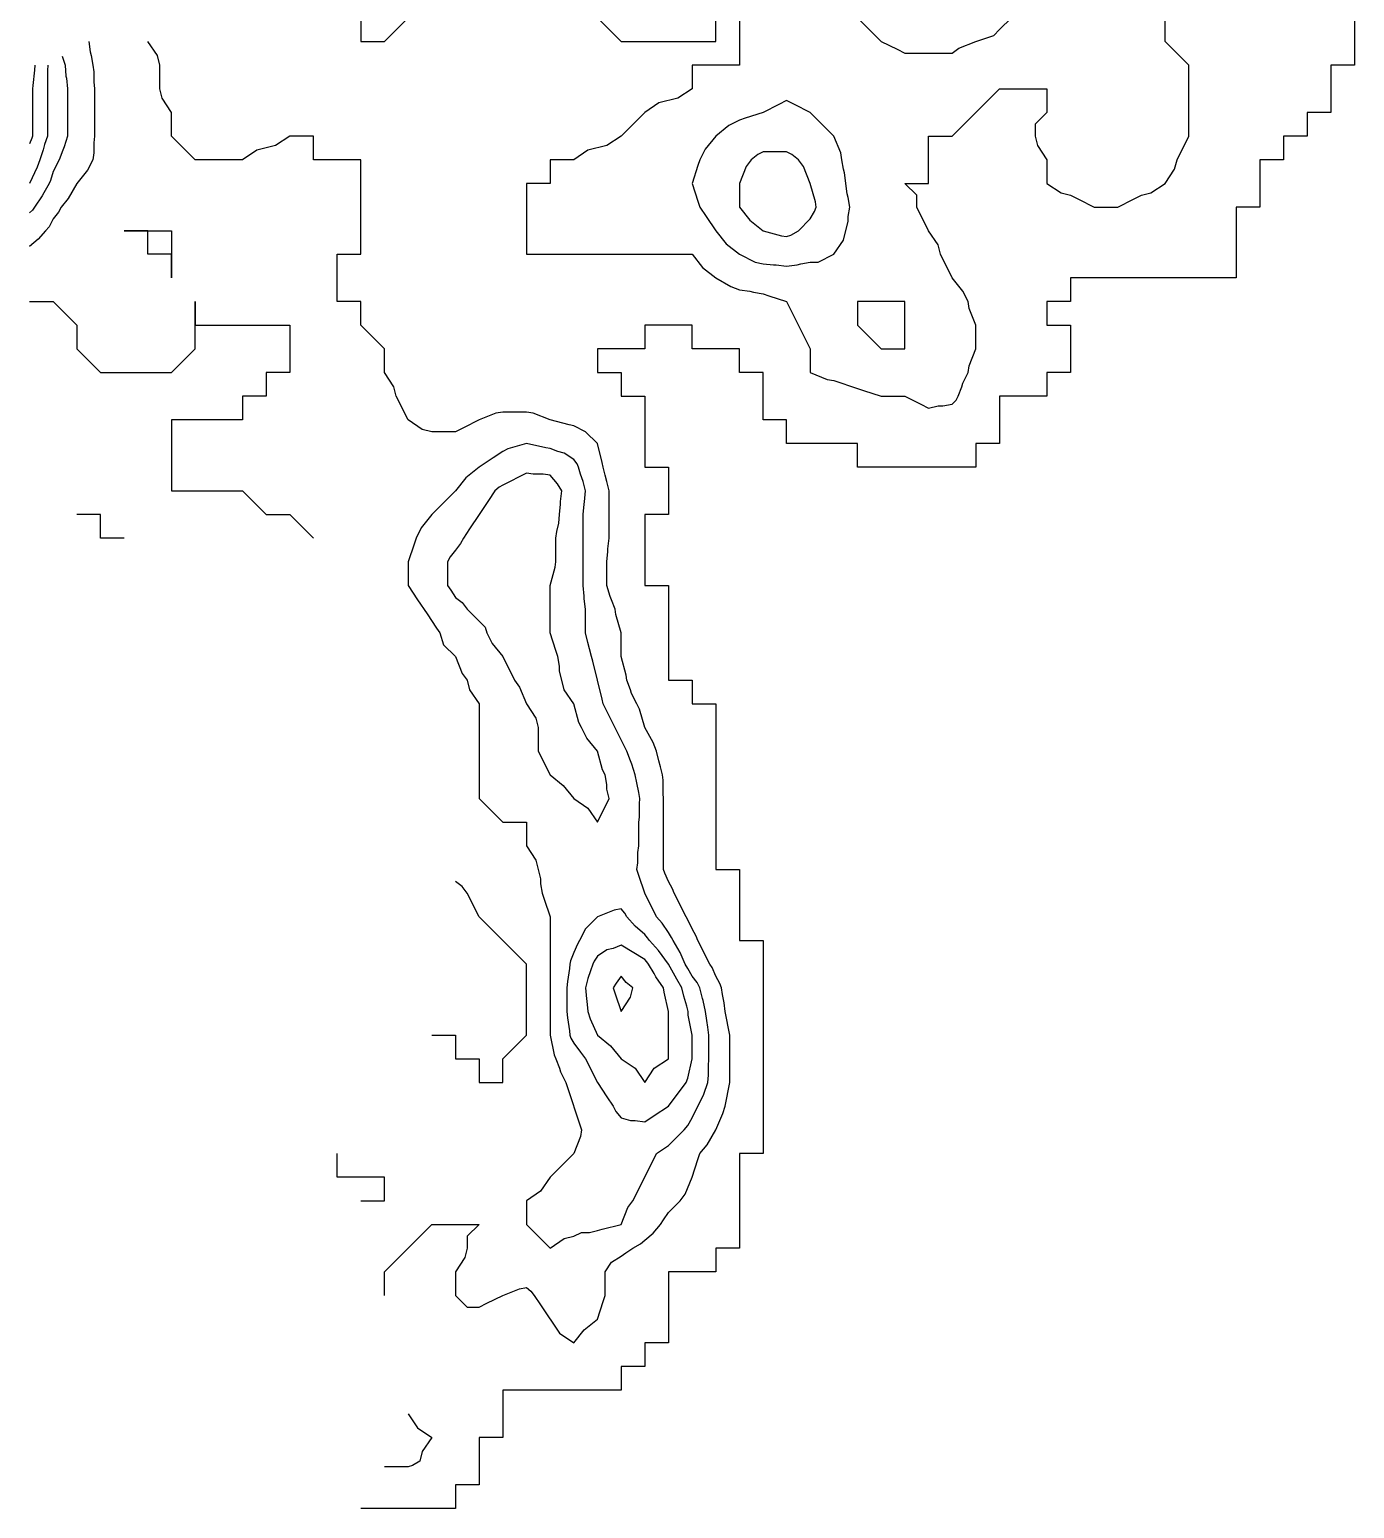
# Model space of a CAD drawing. Header units: inches. Extents: x 794995 to 811195, y 2485918 to 2508058.
# Drawn here: x 797185 to 798865, y 2485918 to 2487793 of the extents above; entities that cross this region are included whole.
import ezdxf

# ---------------------------------------------------------------- set-up
doc = ezdxf.new("R2010")
doc.units = ezdxf.units.IN
doc.header["$MEASUREMENT"] = 0
doc.layers.add('contour', color=7, linetype='Continuous')

msp = doc.modelspace()

# ---------------------------------------------------------------- linework, layer by layer
at = {"layer": 'contour'}
for points in [[(798865.2, 2487838.4), (798865.2, 2487748.4), (798835.2, 2487748.4), (798835.2, 2487688.4), (798805.2, 2487688.4), (798805.2, 2487658.4), (798775.2, 2487658.4), (798775.2, 2487628.4), (798745.2, 2487628.4), (798745.2, 2487568.4), (798715.2, 2487568.4), (798715.2, 2487478.4), (798685.2, 2487478.4), (798505.2, 2487478.4), (798505.2, 2487448.4), (798475.2, 2487448.4), (798475.2, 2487418.4), (798505.2, 2487418.4), (798505.2, 2487358.4), (798475.2, 2487358.4), (798475.2, 2487328.4), (798445.2, 2487328.4), (798415.2, 2487328.4), (798415.2, 2487268.4), (798385.2, 2487268.4), (798385.2, 2487238.4), (798355.2, 2487238.4), (798235.2, 2487238.4), (798235.2, 2487268.4), (798145.2, 2487268.4), (798145.2, 2487298.4), (798115.2, 2487298.4), (798115.2, 2487358.4), (798085.2, 2487358.4), (798085.2, 2487388.4), (798025.2, 2487388.4), (798025.2, 2487418.4), (797965.2, 2487418.4), (797965.2, 2487388.4), (797935.2, 2487388.4), (797905.2, 2487388.4), (797905.2, 2487358.4), (797935.2, 2487358.4), (797935.2, 2487328.4), (797965.2, 2487328.4), (797965.2, 2487238.4), (797995.2, 2487238.4), (797995.2, 2487178.4), (797965.2, 2487178.4), (797965.2, 2487088.4), (797995.2, 2487088.4), (797995.2, 2486968.4), (798025.2, 2486968.4), (798025.2, 2486938.4), (798055.2, 2486938.4), (798055.2, 2486728.4), (798085.2, 2486728.4), (798085.2, 2486638.4), (798115.2, 2486638.4), (798115.2, 2486368.4), (798085.2, 2486368.4), (798085.2, 2486248.4), (798055.2, 2486248.4), (798055.2, 2486218.4), (798025.2, 2486218.4), (797995.2, 2486218.4), (797995.2, 2486128.4), (797965.2, 2486128.4), (797965.2, 2486098.4), (797935.2, 2486098.4), (797935.2, 2486068.4), (797905.2, 2486068.4), (797785.2, 2486068.4), (797785.2, 2486008.4), (797755.2, 2486008.4), (797755.2, 2485948.4), (797725.2, 2485948.4), (797725.2, 2485918.4), (797695.2, 2485918.4), (797605.2, 2485918.4)], [(797605.2, 2487808.4), (797605.2, 2487778.4), (797635.2, 2487778.4), (797665.2, 2487808.4)], [(798085.2, 2487808.4), (798085.2, 2487748.4), (798025.2, 2487748.4), (798025.2, 2487718.4), (798007.2, 2487706.4), (797983.2, 2487700.4), (797965.2, 2487688.4), (797935.2, 2487658.4), (797917.2, 2487646.4), (797893.2, 2487640.4), (797875.2, 2487628.4), (797845.2, 2487628.4), (797845.2, 2487598.4), (797815.2, 2487598.4), (797815.2, 2487568.4), (797815.2, 2487508.4), (798025.2, 2487508.4), (798038.5, 2487491.7), (798055.2, 2487478.4), (798074.2, 2487467.5), (798085.2, 2487463.4), (798098.5, 2487461.7), (798103.2, 2487460.4), (798115.2, 2487458.4), (798122.7, 2487455.9), (798145.2, 2487448.4), (798175.2, 2487388.4), (798175.2, 2487358.4), (798196.6, 2487349.8), (798205.2, 2487348.4), (798235.2, 2487338.4), (798242.7, 2487335.9), (798265.2, 2487328.4), (798295.2, 2487328.4), (798315.2, 2487318.4), (798325.2, 2487313.4), (798337.2, 2487316.4), (798343.2, 2487316.4), (798355.2, 2487318.4), (798360.2, 2487323.4), (798362.7, 2487328.4), (798367.2, 2487340.4), (798368.5, 2487345), (798375.2, 2487358.4), (798376.6, 2487366.9), (798385.2, 2487388.4), (798385.2, 2487418.4), (798376.6, 2487439.8), (798375.2, 2487448.4), (798368.5, 2487461.7), (798355.2, 2487478.4), (798340.2, 2487508.4), (798337.2, 2487520.4), (798325.2, 2487538.4), (798310.2, 2487568.4), (798310.2, 2487583.4), (798295.2, 2487598.4), (798325.2, 2487598.4), (798325.2, 2487658.4), (798355.2, 2487658.4), (798385.2, 2487688.4), (798415.2, 2487718.4), (798475.2, 2487718.4), (798475.2, 2487688.4), (798460.2, 2487673.4), (798460.2, 2487658.4), (798463.2, 2487646.4), (798475.2, 2487628.4), (798475.2, 2487598.4), (798493.2, 2487586.4), (798505.2, 2487583.4), (798515.2, 2487578.4), (798535.2, 2487568.4), (798565.2, 2487568.4), (798585.2, 2487578.4), (798595.2, 2487583.4), (798607.2, 2487586.4), (798625.2, 2487598.4), (798637.2, 2487616.4), (798640.2, 2487628.4), (798655.2, 2487658.4), (798655.2, 2487748.4), (798625.2, 2487778.4), (798625.2, 2487808.4)], [(797905.2, 2487808.4), (797935.2, 2487778.4), (798025.2, 2487778.4), (798055.2, 2487778.4), (798055.2, 2487808.4)], [(798235.2, 2487808.4), (798265.2, 2487778.4), (798285.2, 2487768.4), (798295.2, 2487763.4), (798355.2, 2487763.4), (798363.7, 2487769.8), (798385.2, 2487778.4), (798407.7, 2487785.9), (798415.2, 2487793.4), (798430.2, 2487808.4)], [(797260.2, 2487778.4), (797261.8, 2487765), (797263.2, 2487760.4), (797265.2, 2487748.4), (797266.6, 2487739.8), (797266.6, 2487726.9), (797267.7, 2487718.4), (797267.7, 2487658.4), (797266.6, 2487649.8), (797266.6, 2487636.9), (797265.2, 2487628.4), (797258.5, 2487615), (797245.2, 2487598.4), (797234.2, 2487579.3), (797225.2, 2487568.4), (797221.8, 2487561.7), (797215.2, 2487553.4), (797210.2, 2487543.4), (797205.2, 2487538.4), (797196.1, 2487527.5), (797185.2, 2487518.4)], [(797635.2, 2486188.4), (797635.2, 2486218.4), (797665.2, 2486248.4), (797695.2, 2486278.4), (797755.2, 2486278.4), (797740.2, 2486263.4), (797740.2, 2486248.4), (797737.2, 2486236.4), (797725.2, 2486218.4), (797725.2, 2486188.4), (797740.2, 2486173.4), (797755.2, 2486173.4), (797765.2, 2486178.4), (797785.2, 2486188.4), (797806.6, 2486196.9), (797815.2, 2486198.4), (797820.6, 2486193.8), (797825.2, 2486188.4), (797833.2, 2486176.4), (797857.2, 2486140.4), (797875.2, 2486128.4), (797888.5, 2486145), (797905.2, 2486158.4), (797912.7, 2486180.9), (797915.2, 2486188.4), (797915.2, 2486218.4), (797923.2, 2486230.4), (797935.2, 2486238.4), (797941.2, 2486242.4), (797950.2, 2486248.4), (797959.7, 2486253.8), (797965.2, 2486258.4), (797976.1, 2486267.5), (797985.2, 2486278.4), (797989.2, 2486284.4), (797995.2, 2486293.4), (798010.2, 2486308.4), (798016.6, 2486316.9), (798025.2, 2486338.4), (798032.7, 2486360.9), (798035.2, 2486368.4), (798044.2, 2486379.3), (798055.2, 2486398.4), (798064.4, 2486419.1), (798067.2, 2486428.4), (798073.2, 2486458.4), (798073.2, 2486518.4), (798067.2, 2486548.4), (798066.1, 2486559.3), (798063.7, 2486569.8), (798062.7, 2486578.4), (798060.6, 2486583.8), (798055.2, 2486593.4), (798050.9, 2486604.1), (798047.7, 2486608.4), (798032.7, 2486638.4), (798030.6, 2486643.8), (798025.2, 2486653.4), (798020.5, 2486663.7), (798017.7, 2486668.4), (798002.7, 2486698.4), (798000.6, 2486703.8), (797995.2, 2486713.4), (797990.5, 2486723.7), (797989.2, 2486728.4), (797989.2, 2486818.4), (797988.5, 2486825), (797988.5, 2486841.7), (797987.7, 2486848.4), (797985.2, 2486858.4), (797983.2, 2486866.4), (797980.2, 2486878.4), (797976.1, 2486889.3), (797965.2, 2486908.4), (797958.5, 2486931.7), (797955.2, 2486938.4), (797948.5, 2486951.7), (797947.2, 2486956.4), (797942.7, 2486968.4), (797941.8, 2486975), (797935.2, 2486998.4), (797935.2, 2487028.4), (797928.5, 2487051.7), (797927.7, 2487058.4), (797923.2, 2487070.4), (797921.3, 2487074.5), (797917.2, 2487088.4), (797917.2, 2487118.4), (797918.5, 2487131.7), (797918.5, 2487135), (797920.2, 2487148.4), (797920.2, 2487208.4), (797917.2, 2487220.4), (797915.2, 2487228.4), (797912.7, 2487238.4), (797911.2, 2487244.4), (797905.2, 2487268.4), (797890.2, 2487283.4), (797875.2, 2487290.9), (797869.2, 2487292.4), (797845.2, 2487298.4), (797823.7, 2487306.9), (797815.2, 2487308.4), (797785.2, 2487308.4), (797776.6, 2487306.9), (797755.2, 2487298.4), (797735.2, 2487288.4), (797725.2, 2487283.4), (797695.2, 2487283.4), (797683.2, 2487286.4), (797665.2, 2487298.4), (797650.2, 2487328.4), (797647.2, 2487340.4), (797635.2, 2487358.4), (797635.2, 2487388.4), (797605.2, 2487418.4), (797605.2, 2487448.4), (797575.2, 2487448.4), (797575.2, 2487508.4), (797605.2, 2487508.4), (797605.2, 2487628.4), (797545.2, 2487628.4), (797545.2, 2487658.4), (797515.2, 2487658.4), (797497.2, 2487646.4), (797473.2, 2487640.4), (797455.2, 2487628.4), (797395.2, 2487628.4), (797365.2, 2487658.4), (797365.2, 2487688.4), (797353.2, 2487706.4), (797350.2, 2487718.4), (797350.2, 2487748.4), (797347.2, 2487760.4), (797335.2, 2487778.4)], [(797226.4, 2487759.6), (797230.2, 2487748.4), (797231.3, 2487734.5), (797231.8, 2487731.7), (797233.2, 2487718.4), (797233.2, 2487658.4), (797229, 2487644.5), (797227.2, 2487640.4), (797222.7, 2487628.4), (797215.2, 2487613.4), (797211.6, 2487601.9), (797210.2, 2487598.4), (797203.2, 2487586.4), (797201, 2487582.5), (797191.2, 2487568.4), (797188.9, 2487564.6), (797185.2, 2487560.9)], [(797191.8, 2487748.4), (797191.5, 2487742), (797189.2, 2487722.4), (797188.9, 2487718.4), (797188.9, 2487658.4), (797188, 2487655.5), (797185.2, 2487648.4)], [(797208.5, 2487748.4), (797208.1, 2487741.3), (797208.1, 2487725.4), (797207.7, 2487718.4), (797207.7, 2487658.4), (797204.2, 2487647.5), (797202.5, 2487641), (797198, 2487628.4), (797194.6, 2487618.9), (797185.2, 2487598.4)], [(797185.2, 2487448.4), (797215.2, 2487448.4), (797245.2, 2487418.4), (797245.2, 2487388.4), (797275.2, 2487358.4), (797365.2, 2487358.4), (797395.2, 2487388.4), (797395.2, 2487448.4), (797395.2, 2487418.4), (797515.2, 2487418.4), (797515.2, 2487358.4), (797485.2, 2487358.4), (797485.2, 2487328.4), (797455.2, 2487328.4), (797455.2, 2487298.4), (797365.2, 2487298.4), (797365.2, 2487268.4), (797365.2, 2487208.4), (797455.2, 2487208.4), (797485.2, 2487178.4), (797515.2, 2487178.4), (797545.2, 2487148.4)], [(797305.2, 2487148.4), (797275.2, 2487148.4), (797275.2, 2487178.4), (797245.2, 2487178.4)], [(797695.2, 2486518.4), (797725.2, 2486518.4), (797725.2, 2486488.4), (797755.2, 2486488.4), (797755.2, 2486458.4), (797785.2, 2486458.4), (797785.2, 2486488.4), (797815.2, 2486518.4), (797815.2, 2486608.4), (797755.2, 2486668.4), (797740.2, 2486698.4), (797733.7, 2486706.9), (797725.2, 2486713.4)], [(797605.2, 2486308.4), (797635.2, 2486308.4), (797635.2, 2486338.4), (797575.2, 2486338.4), (797575.2, 2486368.4)], [(797665.2, 2486038.4), (797677.2, 2486020.4), (797695.2, 2486008.4), (797683.2, 2485990.4), (797680.2, 2485978.4), (797670.6, 2485972.9), (797665.2, 2485970.9), (797635.2, 2485970.9)]]:
    msp.add_lwpolyline(points, dxfattribs=at)
for points in [[(798175.2, 2487498.4), (798185.2, 2487498.4), (798205.2, 2487508.4), (798217.2, 2487526.4), (798223.2, 2487550.4), (798223.2, 2487556.4), (798225.2, 2487568.4), (798223.2, 2487580.4), (798221.8, 2487585), (798218.5, 2487611.7), (798217.2, 2487616.4), (798215.2, 2487628.4), (798213.7, 2487636.9), (798205.2, 2487658.4), (798175.2, 2487688.4), (798155.2, 2487698.4), (798145.2, 2487703.4), (798135.2, 2487698.4), (798115.2, 2487688.4), (798092.7, 2487680.9), (798085.2, 2487678.4), (798071.8, 2487671.7), (798055.2, 2487658.4), (798041.8, 2487641.7), (798035.2, 2487628.4), (798032.7, 2487620.9), (798025.2, 2487598.4), (798032.7, 2487575.9), (798035.2, 2487568.4), (798043.2, 2487556.4), (798055.2, 2487538.4), (798068.5, 2487521.7), (798085.2, 2487508.4), (798105.2, 2487498.4), (798115.2, 2487496.4), (798128.5, 2487495), (798131.8, 2487495), (798145.2, 2487493.4), (798158.5, 2487495), (798163.2, 2487496.4)], [(798145.2, 2487530.9), (798150.6, 2487532.9), (798160.2, 2487538.4), (798175.2, 2487553.4), (798180.6, 2487562.9), (798182.7, 2487568.4), (798181.8, 2487575), (798175.2, 2487598.4), (798166.6, 2487619.8), (798160.2, 2487628.4), (798151.8, 2487635), (798145.2, 2487638.4), (798115.2, 2487638.4), (798108.5, 2487635), (798100.2, 2487628.4), (798093.7, 2487619.8), (798085.2, 2487598.4), (798085.2, 2487568.4), (798098.5, 2487551.7), (798115.2, 2487538.4), (798138.5, 2487531.7)], [(797365.2, 2487478.4), (797365.2, 2487508.4), (797335.2, 2487508.4), (797335.2, 2487538.4), (797305.2, 2487538.4), (797365.2, 2487538.4)], [(798265.2, 2487388.4), (798295.2, 2487388.4), (798295.2, 2487448.4), (798235.2, 2487448.4), (798235.2, 2487418.4)], [(797905.2, 2486270.9), (797911.2, 2486272.4), (797935.2, 2486278.4), (797943.7, 2486299.8), (797950.2, 2486308.4), (797965.2, 2486338.4), (797980.2, 2486368.4), (797989.2, 2486374.4), (797995.2, 2486378.4), (798005.2, 2486388.4), (798015.2, 2486398.4), (798019.7, 2486403.8), (798025.2, 2486413.4), (798040.2, 2486443.4), (798045.2, 2486458.4), (798045.9, 2486467.6), (798045.9, 2486479.1), (798046.6, 2486488.4), (798046.6, 2486518.4), (798045.2, 2486528.4), (798043.9, 2486537.1), (798042.3, 2486548.4), (798039.3, 2486562.5), (798038.5, 2486565), (798035.2, 2486578.4), (798031.8, 2486585), (798025.2, 2486593.4), (798019.7, 2486602.9), (798016.6, 2486608.4), (798010.2, 2486623.4), (798001.2, 2486638.4), (797999.2, 2486642.4), (797995.2, 2486648.4), (797987.2, 2486660.4), (797980.2, 2486668.4), (797965.2, 2486698.4), (797957.7, 2486720.9), (797955.2, 2486728.4), (797956.6, 2486736.9), (797956.6, 2486749.8), (797957.7, 2486758.4), (797957.7, 2486788.4), (797958.5, 2486795), (797958.5, 2486811.7), (797959.2, 2486818.4), (797957.7, 2486825.9), (797955.2, 2486838.4), (797953.2, 2486848.4), (797949, 2486862.2), (797947.2, 2486866.4), (797942.7, 2486878.4), (797912.7, 2486938.4), (797911.2, 2486944.4), (797899.2, 2486992.4), (797897.7, 2486998.4), (797895.2, 2487008.4), (797893.2, 2487016.4), (797890.2, 2487028.4), (797890.2, 2487058.4), (797888.5, 2487071.7), (797888.5, 2487075), (797887.2, 2487088.4), (797887.2, 2487178.4), (797888.5, 2487191.7), (797889, 2487194.5), (797890.2, 2487208.4), (797887.2, 2487220.4), (797883.7, 2487229.8), (797881.2, 2487238.4), (797879.4, 2487242.6), (797875.2, 2487248.4), (797863.2, 2487256.4), (797855.2, 2487258.4), (797845.2, 2487262.4), (797839.7, 2487262.9), (797815.2, 2487268.4), (797791.8, 2487261.7), (797785.2, 2487258.4), (797773.2, 2487250.4), (797755.2, 2487238.4), (797738.5, 2487225), (797725.2, 2487208.4), (797695.2, 2487178.4), (797681.8, 2487161.7), (797675.2, 2487148.4), (797672.7, 2487140.9), (797665.2, 2487118.4), (797665.2, 2487088.4), (797677.2, 2487070.4), (797689.2, 2487052.4), (797701.2, 2487034.4), (797705.2, 2487028.4), (797710.2, 2487013.4), (797725.2, 2486998.4), (797733.7, 2486976.9), (797740.2, 2486968.4), (797743.2, 2486956.4), (797755.2, 2486938.4), (797755.2, 2486818.4), (797785.2, 2486788.4), (797815.2, 2486788.4), (797815.2, 2486758.4), (797827.2, 2486740.4), (797833.2, 2486716.4), (797833.2, 2486710.4), (797835.2, 2486698.4), (797837.7, 2486690.9), (797845.2, 2486668.4), (797845.2, 2486518.4), (797850.2, 2486493.4), (797852.7, 2486488.4), (797857.2, 2486476.4), (797858.5, 2486471.7), (797865.2, 2486458.4), (797867.7, 2486450.9), (797882.7, 2486405.9), (797885.2, 2486398.4), (797883.7, 2486389.8), (797875.2, 2486368.4), (797845.2, 2486338.4), (797833.2, 2486320.4), (797815.2, 2486308.4), (797815.2, 2486278.4), (797845.2, 2486248.4), (797863.2, 2486260.4), (797875.2, 2486263.4), (797885.2, 2486268.4), (797895.2, 2486268.4)], [(797905.2, 2486788.4), (797920.2, 2486818.4), (797917.2, 2486830.4), (797917.2, 2486836.4), (797915.2, 2486848.4), (797911.8, 2486855), (797905.2, 2486878.4), (797891.8, 2486895), (797885.2, 2486908.4), (797881.8, 2486915), (797875.2, 2486938.4), (797863.2, 2486956.4), (797857.2, 2486980.4), (797857.2, 2486986.4), (797855.2, 2486998.4), (797852.7, 2487005.9), (797845.2, 2487028.4), (797845.2, 2487088.4), (797851.8, 2487111.7), (797852.7, 2487118.4), (797852.7, 2487148.4), (797853.7, 2487156.9), (797856.1, 2487167.5), (797857.2, 2487178.4), (797858.5, 2487191.7), (797858.5, 2487195), (797860.2, 2487208.4), (797854.4, 2487217.6), (797845.2, 2487228.4), (797836.6, 2487229.8), (797823.7, 2487229.8), (797815.2, 2487230.9), (797785.2, 2487215.9), (797780.5, 2487213), (797775.2, 2487208.4), (797767.2, 2487196.4), (797755.2, 2487178.4), (797743.2, 2487160.4), (797735.2, 2487148.4), (797731.8, 2487141.7), (797725.2, 2487133.4), (797718.5, 2487125), (797715.2, 2487118.4), (797715.2, 2487088.4), (797719.2, 2487082.4), (797725.2, 2487073.4), (797733.7, 2487066.9), (797740.2, 2487058.4), (797762.7, 2487035.9), (797765.2, 2487028.4), (797771.8, 2487015), (797785.2, 2486998.4), (797800.2, 2486968.4), (797806.6, 2486959.8), (797815.2, 2486938.4), (797827.2, 2486920.4), (797830.2, 2486908.4), (797830.2, 2486878.4), (797845.2, 2486848.4), (797861.8, 2486835), (797875.2, 2486818.4), (797893.2, 2486806.4)], [(797965.2, 2486408.4), (797977.2, 2486416.4), (797995.2, 2486428.4), (798017.7, 2486458.4), (798019.7, 2486463.8), (798025.2, 2486488.4), (798025.2, 2486518.4), (798020.5, 2486543.7), (798020.2, 2486548.4), (798018.5, 2486555), (798014.6, 2486567.8), (798012.3, 2486578.4), (798006.1, 2486589.3), (797995.2, 2486608.4), (797982.5, 2486625.7), (797971.2, 2486638.4), (797968.7, 2486641.9), (797965.2, 2486645.9), (797953.2, 2486656.4), (797942.7, 2486668.4), (797939.8, 2486673), (797935.2, 2486678.4), (797926.6, 2486676.9), (797905.2, 2486668.4), (797890.2, 2486653.4), (797882.7, 2486638.4), (797879.8, 2486633.7), (797875.2, 2486623.4), (797870.9, 2486612.6), (797870.2, 2486608.4), (797869.7, 2486602.9), (797867.2, 2486586.4), (797866.6, 2486578.4), (797866.6, 2486548.4), (797867.2, 2486540.4), (797869.7, 2486523.8), (797870.2, 2486518.4), (797871.4, 2486514.6), (797875.2, 2486508.4), (797883.7, 2486496.9), (797890.2, 2486488.4), (797905.2, 2486458.4), (797917.2, 2486440.4), (797925.2, 2486428.4), (797928.5, 2486421.7), (797935.2, 2486413.4), (797947.2, 2486410.4), (797953.2, 2486410.4)], [(797965.2, 2486458.4), (797977.2, 2486476.4), (797995.2, 2486488.4), (797995.2, 2486548.4), (797989.7, 2486572.9), (797989.2, 2486578.4), (797979.3, 2486592.5), (797977.2, 2486596.4), (797970.2, 2486608.4), (797968, 2486611.2), (797965.2, 2486614.4), (797935.2, 2486632.4), (797925.2, 2486628.4), (797917.2, 2486626.4), (797905.2, 2486618.4), (797901.2, 2486612.4), (797899.2, 2486608.4), (797896.6, 2486599.8), (797893.2, 2486590.4), (797890.2, 2486578.4), (797891.3, 2486564.5), (797891.8, 2486561.7), (797893.2, 2486548.4), (797895.9, 2486539.1), (797905.2, 2486518.4), (797921.8, 2486505), (797935.2, 2486488.4), (797953.2, 2486476.4)], [(797935.2, 2486548.4), (797947.2, 2486566.4), (797950.2, 2486578.4), (797941.8, 2486585), (797935.2, 2486593.4), (797929.2, 2486584.4), (797925.2, 2486578.4), (797927.7, 2486570.9)]]:
    msp.add_lwpolyline(points, close=True, dxfattribs=at)

doc.saveas('drawing.dxf')
